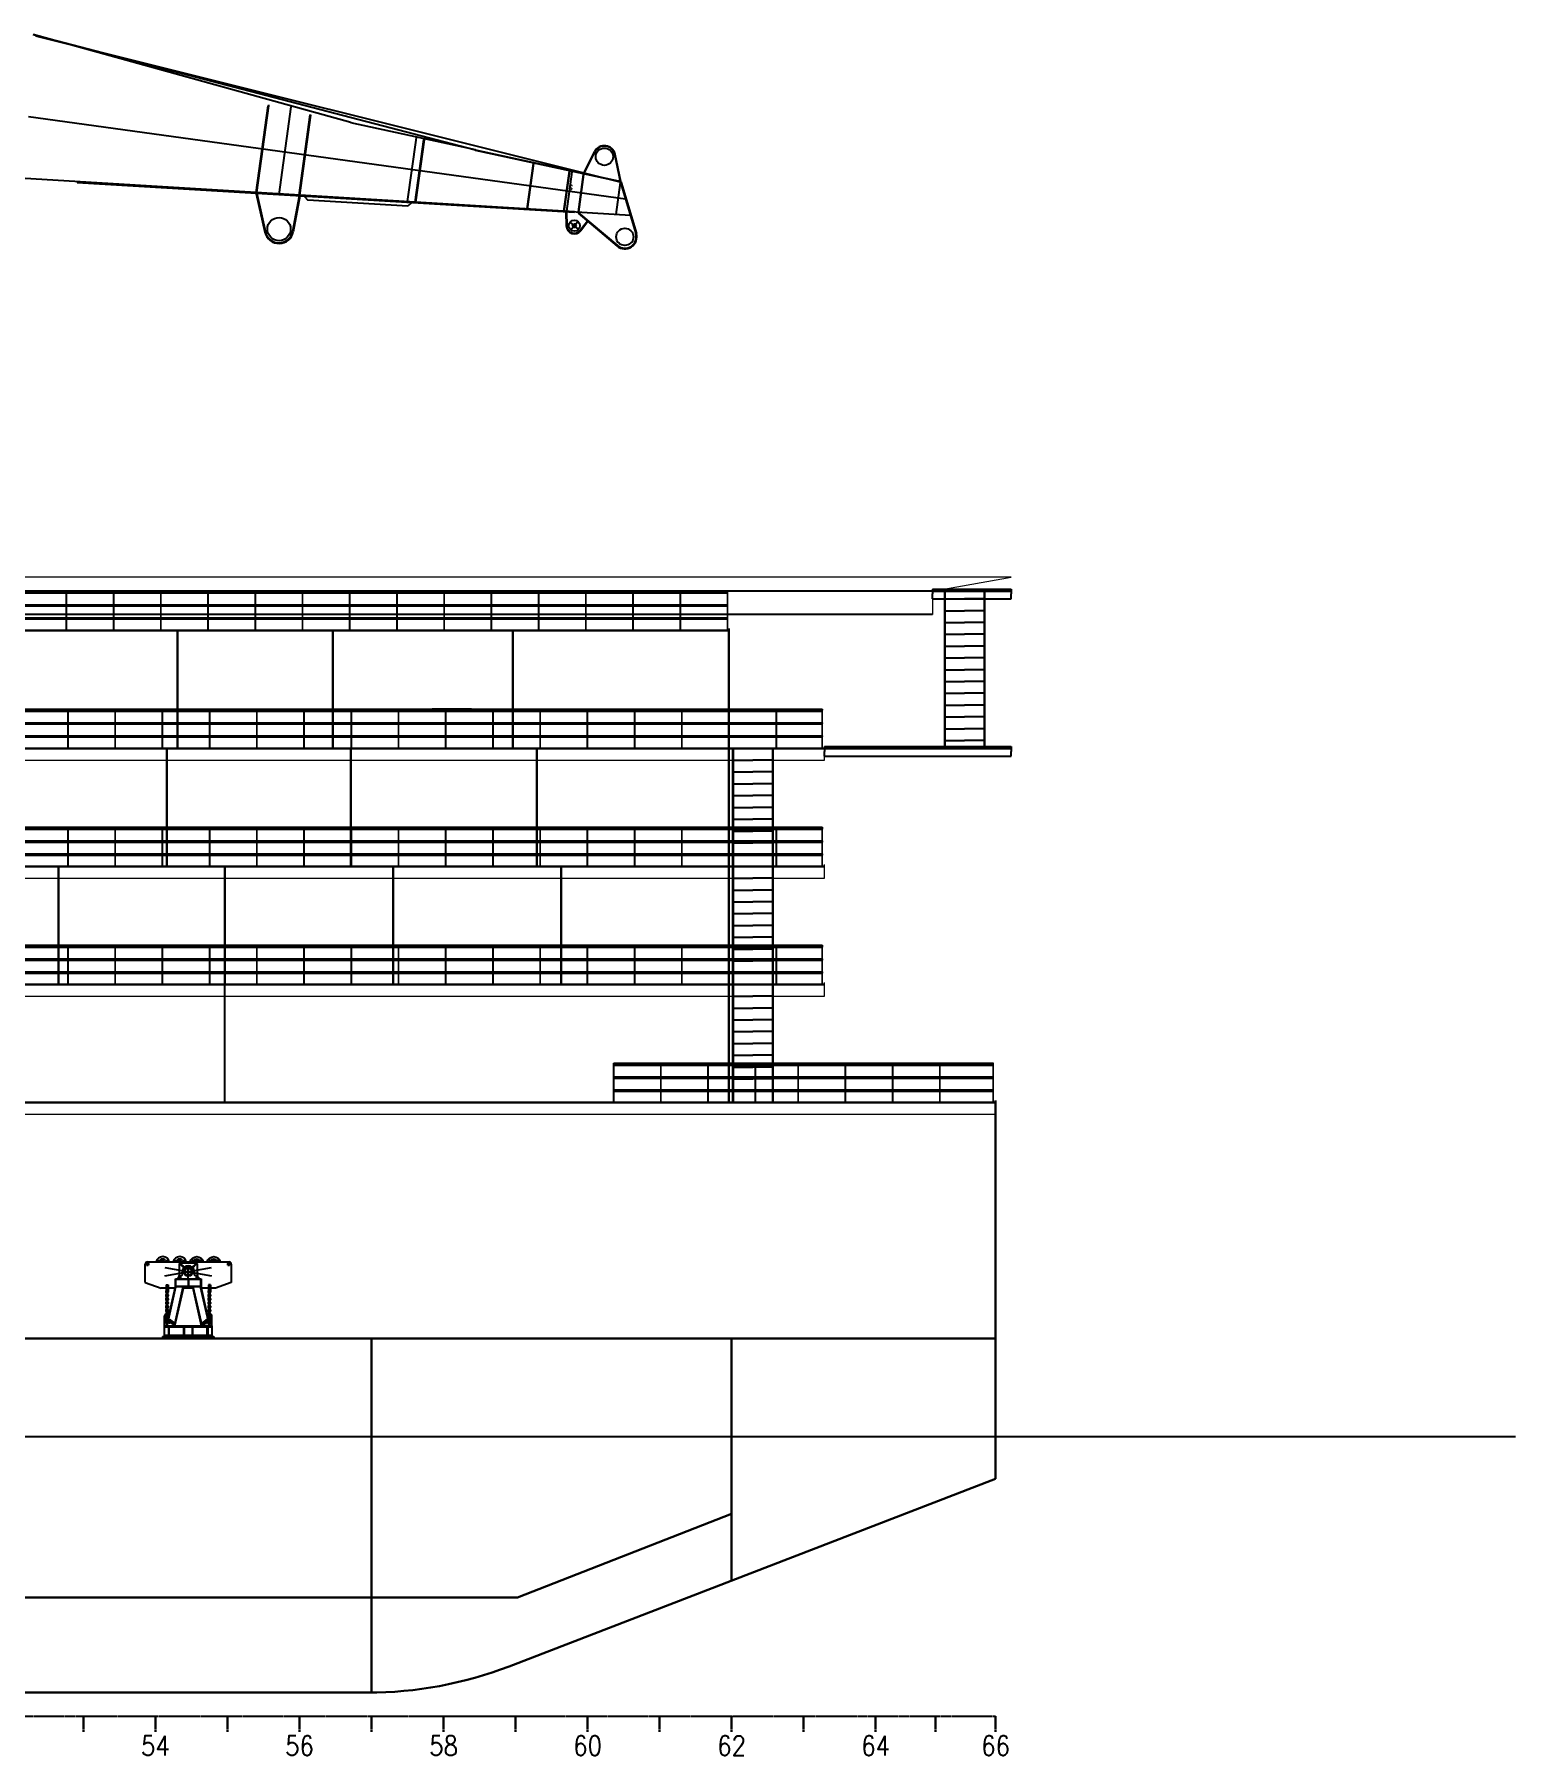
# Model space of a CAD drawing. Extents: x -114252 to 133381, y -28335 to 130380.
# Drawn here: x 95744 to 133381, y -1600 to 42147 of the extents above; entities that cross this region are included whole.
import ezdxf
from ezdxf.enums import TextEntityAlignment as Align

# ---------------------------------------------------------------- set-up
doc = ezdxf.new("R2010")
doc.units = 0
doc.header["$LTSCALE"] = 3.5
doc.header["$MEASUREMENT"] = 0
doc.linetypes.add('SPHANTOM', pattern=[27.5, 15, -2.5, 2.5, -2.5, 2.5, -2.5])
doc.layers.get('0').update_dxf_attribs({"linetype": 'CONTINUOUS'})
for name, color, linetype in [('_REFERENCE', 253, 'CONTINUOUS'), ('Cyan-1', 4, 'CONTINUOUS'), ('piplayeq', 200, 'CONTINUOUS'), ('Seating-1', 42, 'CONTINUOUS'), ('STL-OOF', 2, 'SPHANTOM')]:
    doc.layers.add(name, color=color, linetype=linetype)
doc.styles.add('DIM', font='romans.shx', dxfattribs={"width": 0.8})
doc.styles.add('ROMANS', font='romans')

# ---------------------------------------------------------------- blocks, each defined once
blk = doc.blocks.new('FrNo')
blk.add_line((0, 400), (120168, 400))
at = {"color": 0, "linetype": 'ByBlock', "lineweight": 30}
for p, q in [((96990, 400), (96990, 0)), ((98820, 400), (98820, 0)), ((100650, 400), (100650, 0)), ((102480, 400), (102480, 0)), ((104310, 400), (104310, 0)), ((106140, 400), (106140, 0)), ((107970, 400), (107970, 0)), ((109800, 400), (109800, 0)), ((111630, 400), (111630, 0)), ((113460, 400), (113460, 0)), ((115290, 400), (115290, 0)), ((117120, 400), (117120, 0)), ((118644, 400), (118644, 0)), ((120168, 400), (120168, 0))]:
    blk.add_line(p, q, dxfattribs=at)
at = {"color": 0, "linetype": 'ByBlock', "lineweight": 5, "style": 'ROMANS', "width": 0.85}
for s, p in [('54', (98820, -100)), ('56', (102480, -100)), ('58', (106140, -100)), ('60', (109800, -100)), ('62', (113460, -100)), ('64', (117120, -100)), ('66', (120168, -100))]:
    blk.add_text(s, height=500, dxfattribs=at).set_placement(p, align=Align.TOP_CENTER)
blk = doc.blocks.new('crane boom')
at = {"color": 0, "linetype": 'ByBlock'}
for p, q in [((92484, -3356), (82048, 1750)), ((89524, -2039), (82052, 1764)), ((95955, -4897), (82111, 1707)), ((95976, -5336), (81524, -266)), ((86813, -3300), (87550, -1201)), ((86817, -3315), (87566, -1180)), ((86829, -3304), (87564, -1208)), ((87372, -3465), (88115, -1347)), ((87868, -3582), (88549, -1641)), ((87871, -3598), (88561, -1630)), ((87884, -3586), (88564, -1647)), ((94643, -5388), (81000, -1750)), ((88878, -3880), (82399, -2152)), ((92012, -4701), (82400, -2138)), ((92488, -3344), (89523, -2041)), ((90534, -4292), (91075, -2751)), ((90721, -4342), (91252, -2829)), ((90723, -4356), (91262, -2820)), ((90734, -4346), (91265, -2835)), ((86806, -3332), (86828, -4336)), ((86806, -3332), (86822, -3332)), ((86822, -3332), (86844, -4336)), ((92488, -3344), (92479, -3369)), ((95935, -4878), (92482, -3360)), ((95961, -4878), (92486, -3350)), ((87861, -3609), (87519, -4458)), ((87875, -3614), (87534, -4464)), ((87861, -3609), (87875, -3614)), ((87997, -3645), (88059, -3752)), ((90514, -4407), (88059, -3752)), ((88887, -3853), (88878, -3880)), ((92008, -4712), (88879, -3878)), ((90624, -4343), (90514, -4407)), ((90622, -4343), (90631, -4318)), ((93478, -5077), (93864, -3978)), ((93479, -5088), (93868, -3980)), ((93488, -5080), (93873, -3982)), ((94381, -5318), (94719, -4354)), ((94382, -5329), (94727, -4346)), ((94390, -5321), (94728, -4358)), ((95063, -4481), (95442, -3995)), ((95071, -4487), (95450, -4001)), ((95179, -4349), (95171, -4343)), ((95935, -4867), (95933, -4166)), ((95945, -4867), (95943, -4166)), ((92008, -4712), (92016, -4688)), ((94637, -5407), (92010, -4707)), ((96013, -5764), (92013, -4697)), ((94449, -5337), (94784, -4383)), ((94735, -5413), (95055, -4502)), ((94737, -5424), (95063, -4494)), ((94745, -5415), (95064, -4506)), ((95071, -4487), (95063, -4481)), ((95945, -4617), (95935, -4617)), ((95662, -5670), (95936, -4889)), ((95935, -4867), (95945, -4867)), ((95936, -4889), (96055, -6242)), ((95953, -4893), (96071, -6240)), ((95955, -4897), (95961, -4878)), ((94427, -5351), (94365, -5699)), ((94443, -5356), (94380, -5702)), ((94457, -5822), (94677, -5649)), ((94654, -5846), (94481, -5625)), ((94918, -5687), (94691, -5880)), ((94726, -5444), (94738, -5434)), ((94726, -5444), (95526, -6457)), ((94738, -5434), (95539, -6447)), ((94927, -5699), (94701, -5892))]:
    blk.add_line(p, q, dxfattribs=at)
for centre, radius in [((87194, -4328), 295), ((95663, -4167), 220), ((94567, -5735), 140), ((94567, -5735), 45), ((95767, -6267), 220)]:
    blk.add_circle(centre, radius, dxfattribs=at)
for centre, radius, start, end in [((95663, -4167), 280, 0.188, 142.027), ((95663, -4167), 270, 0.188, 142.027), ((87194, -4328), 366, 181.2705, 338.1123), ((87194, -4328), 350, 181.2705, 338.1123), ((95935, -4867), 40, 90.188, 156.263), ((94567, -5735), 206, 169.7607, 310.4339), ((94567, -5735), 190, 169.7607, 310.4339), ((95767, -6267), 306, 218.3292, 5.0266), ((95767, -6267), 290, 218.3292, 5.0266)]:
    blk.add_arc(centre, radius, start, end, dxfattribs=at)
at = {"color": 0, "linetype": 'ByBlock', "style": 'DIM', "width": 0.7}
blk.add_text('S', height=125, rotation=336.6837, dxfattribs=at).set_placement((94602, -4806))
blk = doc.blocks.new('V4ROLLER')
for p, q in [((-1092, -272), (-1092, 190)), ((-1032, 250), (1032, 250)), ((-763, 284), (-722, 284)), ((-763, 284), (-763, 250)), ((-574, 284), (-533, 284)), ((-533, 284), (-533, 250)), ((-331, 284), (-290, 284)), ((-331, 284), (-331, 250)), ((-225, -100), (-225, 201)), ((-201, 225), (201, 225)), ((-181, 194), (-194, 181)), ((-194, 181), (-113, 99)), ((-99, 113), (-181, 194)), ((-142, 284), (-101, 284)), ((-101, 284), (-101, 250)), ((0, -200), (0, 162)), ((68, 68), (77, 77)), ((99, 113), (181, 194)), ((142, 284), (101, 284)), ((101, 284), (101, 250)), ((194, 181), (113, 99)), ((181, 194), (194, 181)), ((225, 201), (225, -100)), ((331, 284), (290, 284)), ((331, 284), (331, 250)), ((533, 284), (533, 250)), ((574, 284), (533, 284)), ((763, 284), (722, 284)), ((763, 284), (763, 250)), ((1092, 190), (1092, -272)), ((-1092, -272), (-692, -423)), ((-333, -423), (-692, -423)), ((-563, -339), (-563, -519)), ((-563, -339), (-513, -339)), ((-513, -414), (-563, -414)), ((-550, -1375), (-325, -386)), ((-537, -1375), (-312, -386)), ((-513, -339), (-513, -519)), ((-352, -1375), (-127, -386)), ((-339, -1375), (-114, -386)), ((-325, -180), (325, -180)), ((-325, -386), (-325, -180)), ((325, -386), (-325, -386)), ((-313, -386), (-313, -180)), ((-313, -192), (313, -192)), ((313, -374), (-313, -374)), ((-235, -148), (-267, -148)), ((-267, -148), (-267, -180)), ((-267, -180), (-235, -180)), ((-235, -100), (-235, -180)), ((-235, -100), (-190, -100)), ((-235, -180), (-235, -148)), ((-235, -180), (235, -180)), ((-221, -100), (-221, -180)), ((-210, -92), (-210, -190)), ((-199, -100), (-199, -180)), ((-170, 0), (170, 0)), ((-150, 0), (-150, -60)), ((122, -423), (-122, -423)), ((-68, -68), (-77, -77)), ((-6, -192), (-6, -374)), ((6, -192), (6, -374)), ((68, -68), (77, -77)), ((339, -1375), (114, -386)), ((352, -1375), (127, -386)), ((150, 0), (150, -60)), ((190, -100), (235, -100)), ((199, -100), (199, -180)), ((210, -92), (210, -190)), ((221, -100), (221, -180)), ((235, -100), (235, -180)), ((235, -148), (267, -148)), ((235, -180), (235, -148)), ((267, -180), (235, -180)), ((267, -148), (267, -180)), ((537, -1375), (312, -386)), ((313, -180), (313, -386)), ((325, -180), (325, -386)), ((550, -1375), (325, -386)), ((692, -423), (333, -423)), ((514, -339), (514, -519)), ((564, -339), (514, -339)), ((514, -414), (564, -414)), ((564, -339), (564, -519)), ((1092, -272), (692, -423)), ((-566, -496), (-566, -522)), ((-566, -592), (-566, -618)), ((-566, -688), (-566, -714)), ((-566, -784), (-566, -810)), ((-513, -444), (-563, -444)), ((-563, -519), (-513, -519)), ((-549, -496), (-549, -522)), ((-549, -592), (-549, -618)), ((-549, -688), (-549, -714)), ((-549, -784), (-549, -810)), ((-546, -525), (-546, -589)), ((-546, -685), (-546, -621)), ((-546, -717), (-546, -781)), ((-546, -877), (-546, -813)), ((-530, -525), (-530, -589)), ((-530, -685), (-530, -621)), ((-530, -717), (-530, -781)), ((-530, -877), (-530, -813)), ((-528, -496), (-528, -522)), ((-528, -592), (-528, -618)), ((-528, -688), (-528, -714)), ((-528, -784), (-528, -810)), ((-510, -496), (-510, -522)), ((-510, -592), (-510, -618)), ((-510, -688), (-510, -714)), ((-510, -784), (-510, -810)), ((510, -496), (510, -522)), ((510, -592), (510, -618)), ((510, -688), (510, -714)), ((510, -784), (510, -810)), ((514, -444), (564, -444)), ((564, -519), (514, -519)), ((528, -496), (528, -522)), ((528, -592), (528, -618)), ((528, -688), (528, -714)), ((528, -784), (528, -810)), ((530, -525), (530, -589)), ((530, -685), (530, -621)), ((530, -717), (530, -781)), ((530, -877), (530, -813)), ((546, -525), (546, -589)), ((546, -685), (546, -621)), ((546, -717), (546, -781)), ((546, -877), (546, -813)), ((549, -496), (549, -522)), ((549, -592), (549, -618)), ((549, -688), (549, -714)), ((549, -784), (549, -810)), ((566, -496), (566, -522)), ((566, -592), (566, -618)), ((566, -688), (566, -714)), ((566, -784), (566, -810)), ((-600, -1375), (-600, -1125)), ((-566, -880), (-566, -906)), ((-566, -976), (-566, -1002)), ((-566, -1072), (-566, -1098)), ((-566, -1168), (-566, -1194)), ((-566, -1264), (-566, -1290)), ((-550, -1075), (-482, -1075)), ((-549, -880), (-549, -906)), ((-549, -976), (-549, -1002)), ((-549, -1072), (-549, -1098)), ((-549, -1168), (-549, -1194)), ((-549, -1264), (-549, -1290)), ((-546, -909), (-546, -973)), ((-546, -1069), (-546, -1005)), ((-546, -1101), (-546, -1165)), ((-546, -1261), (-546, -1197)), ((-475, -1270), (-539, -1280)), ((-473, -1286), (-536, -1295)), ((-530, -909), (-530, -973)), ((-530, -1069), (-530, -1005)), ((-530, -1101), (-530, -1165)), ((-530, -1261), (-530, -1197)), ((-528, -880), (-528, -906)), ((-528, -976), (-528, -1002)), ((-528, -1072), (-528, -1098)), ((-528, -1168), (-528, -1194)), ((-528, -1264), (-528, -1290)), ((-510, -880), (-510, -906)), ((-510, -976), (-510, -1002)), ((-510, -1072), (-510, -1098)), ((-510, -1168), (-510, -1194)), ((-510, -1264), (-510, -1290)), ((-506, -1253), (-476, -1213)), ((-506, -1253), (-361, -1360)), ((-499, -1248), (-502, -1274)), ((-482, -1250), (-485, -1276)), ((-476, -1213), (-331, -1320)), ((-460, -1252), (-463, -1278)), ((-443, -1254), (-446, -1280)), ((-416, -1257), (-445, -1298)), ((-391, -1275), (-421, -1316)), ((476, -1213), (331, -1320)), ((506, -1253), (361, -1360)), ((391, -1275), (421, -1316)), ((416, -1257), (445, -1298)), ((443, -1254), (446, -1280)), ((460, -1252), (463, -1278)), ((473, -1286), (536, -1295)), ((475, -1270), (539, -1280)), ((506, -1253), (476, -1213)), ((550, -1075), (482, -1075)), ((482, -1250), (485, -1276)), ((499, -1248), (502, -1274)), ((510, -880), (510, -906)), ((510, -976), (510, -1002)), ((510, -1072), (510, -1098)), ((510, -1168), (510, -1194)), ((510, -1264), (510, -1290)), ((528, -880), (528, -906)), ((528, -976), (528, -1002)), ((528, -1072), (528, -1098)), ((528, -1168), (528, -1194)), ((528, -1264), (528, -1290)), ((530, -909), (530, -973)), ((530, -1069), (530, -1005)), ((530, -1101), (530, -1165)), ((530, -1261), (530, -1197)), ((546, -909), (546, -973)), ((546, -1069), (546, -1005)), ((546, -1101), (546, -1165)), ((546, -1261), (546, -1197)), ((549, -880), (549, -906)), ((549, -976), (549, -1002)), ((549, -1072), (549, -1098)), ((549, -1168), (549, -1194)), ((549, -1264), (549, -1290)), ((566, -880), (566, -906)), ((566, -976), (566, -1002)), ((566, -1072), (566, -1098)), ((566, -1168), (566, -1194)), ((566, -1264), (566, -1290)), ((600, -1375), (600, -1125)), ((-600, -1375), (600, -1375)), ((-600, -1650), (-600, -1375)), ((-600, -1375), (600, -1375)), ((-600, -1400), (600, -1400)), ((600, -1625), (-600, -1625)), ((600, -1650), (-600, -1650)), ((-361, -1360), (-331, -1320)), ((550, -1375), (328, -1375)), ((550, -1375), (328, -1375)), ((361, -1360), (331, -1320)), ((600, -1375), (600, -1650))]:
    blk.add_line(p, q)
at = {"ltscale": 0.5}
for p, q in [((-1082, 190), (-982, 190)), ((-1032, 140), (-1032, 240)), ((-591, -104), (591, 104)), ((-591, 104), (591, -104)), ((982, 190), (1082, 190)), ((1032, 140), (1032, 240)), ((-566, -364), (-511, -364)), ((-538, -392), (-538, -336)), ((566, -364), (511, -364)), ((538, -392), (538, -336)), ((-492, -1125), (-608, -1125)), ((-550, -1183), (-550, -1067)), ((-366, -1365), (-366, -1285)), ((366, -1365), (366, -1285)), ((492, -1125), (608, -1125)), ((550, -1183), (550, -1067)), ((-550, -1597), (-550, -1678)), ((-326, -1325), (-406, -1325)), ((0, -1597), (0, -1678)), ((326, -1325), (406, -1325)), ((550, -1597), (550, -1678))]:
    blk.add_line(p, q, dxfattribs=at)
for points in [[(-484, -1400), (-500, -1400), (-500, -1625), (-484, -1625)], [(-116, -1400), (-100, -1400), (-100, -1625), (-116, -1625)], [(116, -1400), (100, -1400), (100, -1625), (116, -1625)], [(484, -1400), (500, -1400), (500, -1625), (484, -1625)]]:
    blk.add_lwpolyline(points, close=True)
for centre, radius in [((-1032, 190), 25), ((0, 0), 115), ((0, 0), 102), ((0, 0), 90), ((-72, 72), 6), ((72, 72), 6), ((1032, 190), 25), ((-538, -364), 9), ((-72, -72), 6), ((72, -72), 6), ((538, -364), 9), ((-538, -494), 9), ((-538, -525), 8), ((-538, -589), 8), ((-538, -621), 8), ((-538, -685), 8), ((-538, -717), 8), ((-538, -781), 8), ((-538, -813), 8), ((-538, -877), 8), ((538, -494), 9), ((538, -525), 8), ((538, -589), 8), ((538, -621), 8), ((538, -685), 8), ((538, -717), 8), ((538, -781), 8), ((538, -813), 8), ((538, -877), 8), ((-550, -1125), 25), ((-538, -909), 8), ((-538, -973), 8), ((-538, -1005), 8), ((-538, -1069), 8), ((-538, -1101), 8), ((-538, -1165), 8), ((-538, -1197), 8), ((-538, -1261), 8), ((-537, -1288), 8), ((-474, -1278), 8), ((-471, -1248), 9), ((471, -1248), 9), ((474, -1278), 8), ((550, -1125), 25), ((537, -1288), 8), ((538, -909), 8), ((538, -973), 8), ((538, -1005), 8), ((538, -1069), 8), ((538, -1101), 8), ((538, -1165), 8), ((538, -1197), 8), ((538, -1261), 8), ((-366, -1325), 9), ((366, -1325), 9)]:
    blk.add_circle(centre, radius)
for centre, radius, start, end in [((-1032, 190), 60, 90, 180), ((-722, 294), 10, 270, 328.6701), ((-574, 294), 10, 211.3299, 270), ((-290, 294), 10, 270, 328.6701), ((-201, 201), 24.3, 90, 180), ((-142, 294), 10, 211.3299, 270), ((0, 0), 150, 0, 180), ((142, 294), 10, 270, 328.6701), ((201, 201), 24.3, 0, 90), ((290, 294), 10, 211.3299, 270), ((574, 294), 10, 270, 328.6701), ((722, 294), 10, 211.3299, 270), ((1032, 190), 60, 0, 90), ((-190, -60), 40, 270, 0), ((190, -60), 40, 180, 270), ((-538, -496), 28, 0, 180), ((-538, -522), 28, 180, 0), ((-538, -592), 28, 0, 180), ((-538, -618), 28, 180, 0), ((-538, -688), 28, 0, 180), ((-538, -714), 28, 180, 0), ((-538, -784), 28, 0, 180), ((-538, -810), 28, 180, 0), ((-538, -880), 28, 0, 180), ((-538, -496), 10.8, 0, 180), ((-538, -522), 10.8, 180, 0), ((-538, -592), 10.8, 0, 180), ((-538, -618), 10.8, 180, 0), ((-538, -688), 10.8, 0, 180), ((-538, -714), 10.8, 180, 0), ((-538, -784), 10.8, 0, 180), ((-538, -810), 10.8, 180, 0), ((-538, -880), 10.8, 0, 180), ((538, -496), 28, 0, 180), ((538, -522), 28, 180, 0), ((538, -592), 28, 0, 180), ((538, -618), 28, 180, 0), ((538, -688), 28, 0, 180), ((538, -714), 28, 180, 0), ((538, -784), 28, 0, 180), ((538, -810), 28, 180, 0), ((538, -880), 28, 0, 180), ((538, -496), 10.8, 0, 180), ((538, -522), 10.8, 180, 0), ((538, -592), 10.8, 0, 180), ((538, -618), 10.8, 180, 0), ((538, -688), 10.8, 0, 180), ((538, -714), 10.8, 180, 0), ((538, -784), 10.8, 0, 180), ((538, -810), 10.8, 180, 0), ((538, -880), 10.8, 0, 180), ((-550, -1125), 50, 90, 180), ((-538, -906), 28, 180, 0), ((-538, -976), 28, 0, 180), ((-538, -1002), 28, 180, 0), ((-538, -1072), 28, 0, 180), ((-538, -1098), 28, 180, 0), ((-538, -1168), 28, 0, 180), ((-538, -1194), 28, 180, 0), ((-538, -1264), 28, 0, 180), ((-538, -1290), 28, 180, 0), ((-538, -906), 10.8, 180, 0), ((-538, -976), 10.8, 0, 180), ((-538, -1002), 10.8, 180, 0), ((-538, -1072), 10.8, 0, 180), ((-538, -1098), 10.8, 180, 0), ((-538, -1168), 10.8, 0, 180), ((-538, -1194), 10.8, 180, 0), ((-538, -1264), 10.8, 0, 180), ((-538, -1290), 10.8, 180, 0), ((-474, -1277), 28, 173.8356, 353.8356), ((-471, -1251), 28, 353.8356, 173.8356), ((-474, -1277), 10.8, 173.8356, 353.8356), ((-471, -1251), 10.8, 353.8356, 173.8356), ((471, -1251), 28, 6.1644, 186.1644), ((474, -1277), 28, 186.1644, 6.1644), ((471, -1251), 10.8, 6.1644, 186.1644), ((474, -1277), 10.8, 186.1644, 6.1644), ((538, -906), 28, 180, 0), ((538, -976), 28, 0, 180), ((538, -1002), 28, 180, 0), ((538, -1072), 28, 0, 180), ((538, -1098), 28, 180, 0), ((538, -1168), 28, 0, 180), ((538, -1194), 28, 180, 0), ((538, -1264), 28, 0, 180), ((538, -1290), 28, 180, 0), ((538, -906), 10.8, 180, 0), ((538, -976), 10.8, 0, 180), ((538, -1002), 10.8, 180, 0), ((538, -1072), 10.8, 0, 180), ((538, -1098), 10.8, 180, 0), ((538, -1168), 10.8, 0, 180), ((538, -1194), 10.8, 180, 0), ((538, -1264), 10.8, 0, 180), ((538, -1290), 10.8, 180, 0), ((550, -1125), 50, 0, 90)]:
    blk.add_arc(centre, radius, start, end)
for centre, major_axis, start_param, end_param in [((-648, 233), (165, 0), 6.399978, 9.307985), ((-648, 256), (75, 0), 0.504141, 2.637451), ((-648, 256), (-38.1, 0), 2.980041, 6.444737), ((-216, 233), (165, 0), 6.399978, 9.307985), ((-216, 256), (75, 0), 0.504141, 2.637451), ((-216, 256), (-38.1, 0), 2.980041, 6.444737)]:
    blk.add_ellipse(centre, major_axis=major_axis, ratio=0.906308, start_param=start_param, end_param=end_param)
at = {"extrusion": (0, 0, -1)}
for centre, major_axis, start_param, end_param in [((216, 233), (165, 0), 3.258386, 6.166392), ((216, 256), (-75, 0), 0.504141, 2.637451), ((216, 256), (38.1, 0), 2.980041, 6.444737), ((648, 233), (165, 0), 3.258386, 6.166392), ((648, 256), (-75, 0), 0.504141, 2.637451), ((648, 256), (38.1, 0), 2.980041, 6.444737)]:
    blk.add_ellipse(centre, major_axis=major_axis, ratio=0.906308, start_param=start_param, end_param=end_param, dxfattribs=at)
blk = doc.blocks.new('s2000_hull')
for p, q in [((82296, 28000), (104242, 28000)), ((118567, 28000), (91439, 28000)), ((82296, 27950), (113353, 27950)), ((82296, 27650), (113353, 27650)), ((82296, 27620), (113353, 27620)), ((82296, 27320), (113353, 27320)), ((82296, 27290), (113353, 27290)), ((118567, 27400), (91439, 27400)), ((105852, 27000), (105842, 27000)), ((106862, 27000), (106852, 27000)), ((82296, 25000), (82296, 24975)), ((82296, 25000), (115759, 25000)), ((82296, 24950), (82296, 24975)), ((82296, 24950), (115759, 24950)), ((106852, 25000), (105852, 25000)), ((115759, 25000), (115759, 24975)), ((115759, 24950), (115759, 24975)), ((82296, 24650), (82296, 24635)), ((82296, 24650), (115759, 24650)), ((82296, 24620), (82296, 24635)), ((82296, 24620), (115759, 24620)), ((115759, 24650), (115759, 24635)), ((115759, 24620), (115759, 24635)), ((82296, 24320), (82296, 24305)), ((82296, 24320), (115759, 24320)), ((82296, 24290), (82296, 24305)), ((82296, 24290), (115759, 24290)), ((115759, 24320), (115759, 24305)), ((115759, 24290), (115759, 24305)), ((113486, 24000), (113491, 24000)), ((113486, 24000), (113486, 21000)), ((113496, 24000), (113491, 24000)), ((113496, 24000), (113496, 21000)), ((113496, 23700), (113996, 23700)), ((113496, 23700), (113496, 23400)), ((114496, 23700), (113996, 23700)), ((114496, 24000), (114501, 24000)), ((114496, 24000), (114496, 21000)), ((114496, 23700), (114496, 23400)), ((114506, 24000), (114501, 24000)), ((114506, 24000), (114506, 21000)), ((115824, 24000), (119791, 24000)), ((113496, 23400), (113496, 23100)), ((113496, 23400), (113996, 23400)), ((114496, 23400), (113996, 23400)), ((114496, 23400), (114496, 23100)), ((113496, 23100), (113496, 22800)), ((113496, 23100), (113996, 23100)), ((113496, 22800), (113496, 22500)), ((113496, 22800), (113996, 22800)), ((114496, 23100), (113996, 23100)), ((114496, 22800), (113996, 22800)), ((114496, 23100), (114496, 22800)), ((114496, 22800), (114496, 22500)), ((113496, 22500), (113496, 22200)), ((113496, 22500), (113996, 22500)), ((114496, 22500), (113996, 22500)), ((114496, 22500), (114496, 22200)), ((72592, 22000), (115759, 22000)), ((72592, 21950), (115759, 21950)), ((113496, 22200), (113496, 21900)), ((113496, 22200), (113996, 22200)), ((113496, 21900), (113496, 21600)), ((113496, 21900), (113996, 21900)), ((114496, 22200), (113996, 22200)), ((114496, 21900), (113996, 21900)), ((114496, 22200), (114496, 21900)), ((114496, 21900), (114496, 21600)), ((115759, 22000), (115759, 21950)), ((72592, 21650), (115759, 21650)), ((72592, 21620), (115759, 21620)), ((113496, 21600), (113496, 21300)), ((113496, 21600), (113996, 21600)), ((114496, 21600), (113996, 21600)), ((114496, 21600), (114496, 21300)), ((115759, 21650), (115759, 21620)), ((72592, 21320), (115759, 21320)), ((72592, 21290), (115759, 21290)), ((113486, 21000), (113491, 21000)), ((113486, 21000), (113486, 18000)), ((113486, 21000), (113491, 21000)), ((113496, 21000), (113491, 21000)), ((113496, 21000), (113491, 21000)), ((113496, 21300), (113996, 21300)), ((113496, 21000), (113496, 18000)), ((114496, 21300), (113996, 21300)), ((114496, 21000), (114501, 21000)), ((114496, 21000), (114496, 18000)), ((114496, 21000), (114501, 21000)), ((114506, 21000), (114501, 21000)), ((114506, 21000), (114501, 21000)), ((114506, 21000), (114506, 18000)), ((115759, 21320), (115759, 21290)), ((113496, 20700), (113996, 20700)), ((113496, 20700), (113496, 20400)), ((114496, 20700), (113996, 20700)), ((114496, 20700), (114496, 20400)), ((113496, 20400), (113496, 20100)), ((113496, 20400), (113996, 20400)), ((114496, 20400), (113996, 20400)), ((114496, 20400), (114496, 20100)), ((113496, 20100), (113496, 19800)), ((113496, 20100), (113996, 20100)), ((113496, 19800), (113496, 19500)), ((113496, 19800), (113996, 19800)), ((114496, 20100), (113996, 20100)), ((114496, 19800), (113996, 19800)), ((114496, 20100), (114496, 19800)), ((114496, 19800), (114496, 19500)), ((113496, 19500), (113496, 19200)), ((113496, 19500), (113996, 19500)), ((114496, 19500), (113996, 19500)), ((114496, 19500), (114496, 19200)), ((72592, 19000), (115759, 19000)), ((72592, 18950), (115759, 18950)), ((113496, 19200), (113496, 18900)), ((113496, 19200), (113996, 19200)), ((113496, 18900), (113496, 18600)), ((113496, 18900), (113996, 18900)), ((114496, 19200), (113996, 19200)), ((114496, 18900), (113996, 18900)), ((114496, 19200), (114496, 18900)), ((114496, 18900), (114496, 18600)), ((115759, 19000), (115759, 18950)), ((72592, 18650), (115759, 18650)), ((72592, 18620), (115759, 18620)), ((113496, 18600), (113496, 18300)), ((113496, 18600), (113996, 18600)), ((114496, 18600), (113996, 18600)), ((114496, 18600), (114496, 18300)), ((115759, 18650), (115759, 18620)), ((72592, 18320), (115759, 18320)), ((72592, 18290), (115759, 18290)), ((100584, 15000), (100584, 18000)), ((113486, 18000), (113491, 18000)), ((113486, 18000), (113486, 15000)), ((113486, 18000), (113491, 18000)), ((113496, 18000), (113491, 18000)), ((113496, 18000), (113491, 18000)), ((113496, 18300), (113996, 18300)), ((113496, 18000), (113496, 15000)), ((114496, 18300), (113996, 18300)), ((114496, 18000), (114501, 18000)), ((114496, 18000), (114496, 15000)), ((114496, 18000), (114501, 18000)), ((114506, 18000), (114501, 18000)), ((114506, 18000), (114501, 18000)), ((114506, 18000), (114506, 15000)), ((115759, 18320), (115759, 18290)), ((113496, 17700), (113996, 17700)), ((113496, 17700), (113496, 17400)), ((114496, 17700), (113996, 17700)), ((114496, 17700), (114496, 17400)), ((113496, 17400), (113496, 17100)), ((113496, 17400), (113996, 17400)), ((113496, 17100), (113496, 16800)), ((113496, 17100), (113996, 17100)), ((114496, 17400), (113996, 17400)), ((114496, 17100), (113996, 17100)), ((114496, 17400), (114496, 17100)), ((114496, 17100), (114496, 16800)), ((113496, 16800), (113496, 16500)), ((113496, 16800), (113996, 16800)), ((114496, 16800), (113996, 16800)), ((114496, 16800), (114496, 16500)), ((113496, 16500), (113496, 16200)), ((113496, 16500), (113996, 16500)), ((113496, 16200), (113496, 15900)), ((113496, 16200), (113996, 16200)), ((114496, 16500), (113996, 16500)), ((114496, 16200), (113996, 16200)), ((114496, 16500), (114496, 16200)), ((114496, 16200), (114496, 15900)), ((110474, 16000), (110474, 15950)), ((110474, 16000), (120103, 16000)), ((110474, 15950), (120103, 15950)), ((113496, 15900), (113496, 15600)), ((113496, 15900), (113996, 15900)), ((114496, 15900), (113996, 15900)), ((114496, 15900), (114496, 15600)), ((110474, 15650), (110474, 15620)), ((110474, 15650), (120103, 15650)), ((110474, 15620), (120103, 15620)), ((110474, 15320), (110474, 15290)), ((110474, 15320), (120103, 15320)), ((113496, 15600), (113496, 15300)), ((113496, 15600), (113996, 15600)), ((114496, 15600), (113996, 15600)), ((114496, 15600), (114496, 15300)), ((110474, 15290), (120103, 15290)), ((113486, 15000), (113491, 15000)), ((113496, 15000), (113491, 15000)), ((113496, 15300), (113996, 15300)), ((114496, 15300), (113996, 15300)), ((114496, 15000), (114501, 15000)), ((114506, 15000), (114501, 15000))]:
    blk.add_line(p, q)
at = {"lineweight": 5}
for p, q in [((96553, 27000), (96553, 28000)), ((96553, 28000), (96561, 28000)), ((96568, 28000), (96561, 28000)), ((96568, 27000), (96568, 28000)), ((97753, 27000), (97753, 28000)), ((97753, 28000), (97761, 28000)), ((97768, 28000), (97761, 28000)), ((97768, 27000), (97768, 28000)), ((98953, 27000), (98953, 28000)), ((98953, 28000), (98961, 28000)), ((98968, 28000), (98961, 28000)), ((98968, 27000), (98968, 28000)), ((100153, 27000), (100153, 28000)), ((100153, 28000), (100161, 28000)), ((100168, 28000), (100161, 28000)), ((100168, 27000), (100168, 28000)), ((101353, 27000), (101353, 28000)), ((101353, 28000), (101361, 28000)), ((101368, 28000), (101361, 28000)), ((101368, 27000), (101368, 28000)), ((102553, 27000), (102553, 28000)), ((102553, 28000), (102561, 28000)), ((102568, 28000), (102561, 28000)), ((102568, 27000), (102568, 28000)), ((103753, 27000), (103753, 28000)), ((103753, 28000), (103761, 28000)), ((103768, 28000), (103761, 28000)), ((103768, 27000), (103768, 28000)), ((104953, 27000), (104953, 28000)), ((104953, 28000), (104961, 28000)), ((104968, 28000), (104961, 28000)), ((104968, 27000), (104968, 28000)), ((106153, 27000), (106153, 28000)), ((106153, 28000), (106161, 28000)), ((106168, 28000), (106161, 28000)), ((106168, 27000), (106168, 28000)), ((107353, 27000), (107353, 28000)), ((107353, 28000), (107361, 28000)), ((107368, 28000), (107361, 28000)), ((107368, 27000), (107368, 28000)), ((108553, 27000), (108553, 28000)), ((108553, 28000), (108561, 28000)), ((108568, 28000), (108561, 28000)), ((108568, 27000), (108568, 28000)), ((109753, 27000), (109753, 28000)), ((109753, 28000), (109761, 28000)), ((109768, 28000), (109761, 28000)), ((109768, 27000), (109768, 28000)), ((110953, 27000), (110953, 28000)), ((110953, 28000), (110961, 28000)), ((110968, 28000), (110961, 28000)), ((110968, 27000), (110968, 28000)), ((112153, 27000), (112153, 28000)), ((112153, 28000), (112161, 28000)), ((112168, 28000), (112161, 28000)), ((112168, 27000), (112168, 28000)), ((113353, 27000), (113353, 28000)), ((113353, 28000), (113361, 28000)), ((113368, 28000), (113361, 28000)), ((113368, 27000), (113368, 28000)), ((118567, 28050), (118567, 27400)), ((118567, 28050), (118567, 27400)), ((96553, 27000), (96561, 27000)), ((96568, 27000), (96561, 27000)), ((97753, 27000), (97761, 27000)), ((97768, 27000), (97761, 27000)), ((98953, 27000), (98961, 27000)), ((98968, 27000), (98961, 27000)), ((100153, 27000), (100161, 27000)), ((100168, 27000), (100161, 27000)), ((101353, 27000), (101361, 27000)), ((101368, 27000), (101361, 27000)), ((102553, 27000), (102561, 27000)), ((102568, 27000), (102561, 27000)), ((103753, 27000), (103761, 27000)), ((103768, 27000), (103761, 27000)), ((104953, 27000), (104961, 27000)), ((104968, 27000), (104961, 27000)), ((106153, 27000), (106161, 27000)), ((106168, 27000), (106161, 27000)), ((107353, 27000), (107361, 27000)), ((107368, 27000), (107361, 27000)), ((108553, 27000), (108561, 27000)), ((108568, 27000), (108561, 27000)), ((109753, 27000), (109761, 27000)), ((109768, 27000), (109761, 27000)), ((110953, 27000), (110961, 27000)), ((110968, 27000), (110961, 27000)), ((112153, 27000), (112161, 27000)), ((112168, 27000), (112161, 27000)), ((113353, 27000), (113361, 27000)), ((113368, 27000), (113361, 27000)), ((96592, 24000), (96592, 25000)), ((96592, 25000), (96599, 25000)), ((96607, 25000), (96599, 25000)), ((96607, 24000), (96607, 25000)), ((97792, 24000), (97792, 25000)), ((97792, 25000), (97799, 25000)), ((97807, 25000), (97799, 25000)), ((97807, 24000), (97807, 25000)), ((98992, 24000), (98992, 25000)), ((98992, 25000), (98999, 25000)), ((99007, 25000), (98999, 25000)), ((99007, 24000), (99007, 25000)), ((100192, 24000), (100192, 25000)), ((100192, 25000), (100199, 25000)), ((100207, 25000), (100199, 25000)), ((100207, 24000), (100207, 25000)), ((101392, 24000), (101392, 25000)), ((101392, 25000), (101399, 25000)), ((101407, 25000), (101399, 25000)), ((101407, 24000), (101407, 25000)), ((102592, 24000), (102592, 25000)), ((102592, 25000), (102599, 25000)), ((102607, 25000), (102599, 25000)), ((102607, 24000), (102607, 25000)), ((103792, 24000), (103792, 25000)), ((103792, 25000), (103799, 25000)), ((103807, 25000), (103799, 25000)), ((103807, 24000), (103807, 25000)), ((104992, 24000), (104992, 25000)), ((104992, 25000), (104999, 25000)), ((105007, 25000), (104999, 25000)), ((105007, 24000), (105007, 25000)), ((106192, 24000), (106192, 25000)), ((106192, 25000), (106199, 25000)), ((106207, 25000), (106199, 25000)), ((106207, 24000), (106207, 25000)), ((107392, 24000), (107392, 25000)), ((107392, 25000), (107399, 25000)), ((107407, 25000), (107399, 25000)), ((107407, 24000), (107407, 25000)), ((108592, 24000), (108592, 25000)), ((108592, 25000), (108599, 25000)), ((108607, 25000), (108599, 25000)), ((108607, 24000), (108607, 25000)), ((109792, 24000), (109792, 25000)), ((109792, 25000), (109799, 25000)), ((109807, 25000), (109799, 25000)), ((109807, 24000), (109807, 25000)), ((110992, 24000), (110992, 25000)), ((110992, 25000), (110999, 25000)), ((111007, 25000), (110999, 25000)), ((111007, 24000), (111007, 25000)), ((112192, 24000), (112192, 25000)), ((112192, 25000), (112199, 25000)), ((112207, 25000), (112199, 25000)), ((112207, 24000), (112207, 25000)), ((113392, 24000), (113392, 25000)), ((113392, 25000), (113399, 25000)), ((113407, 25000), (113399, 25000)), ((113407, 24000), (113407, 25000)), ((114592, 24000), (114592, 25000)), ((114592, 25000), (114599, 25000)), ((114607, 25000), (114599, 25000)), ((114607, 24000), (114607, 25000)), ((115759, 24000), (115759, 25000)), ((115759, 25000), (115767, 25000)), ((115774, 25000), (115767, 25000)), ((115774, 24000), (115774, 25000)), ((96592, 24000), (96599, 24000)), ((96607, 24000), (96599, 24000)), ((97792, 24000), (97799, 24000)), ((97807, 24000), (97799, 24000)), ((98992, 24000), (98999, 24000)), ((99007, 24000), (98999, 24000)), ((100192, 24000), (100199, 24000)), ((100207, 24000), (100199, 24000)), ((101392, 24000), (101399, 24000)), ((101407, 24000), (101399, 24000)), ((102592, 24000), (102599, 24000)), ((102607, 24000), (102599, 24000)), ((103792, 24000), (103799, 24000)), ((103807, 24000), (103799, 24000)), ((104992, 24000), (104999, 24000)), ((105007, 24000), (104999, 24000)), ((106192, 24000), (106199, 24000)), ((106207, 24000), (106199, 24000)), ((107392, 24000), (107399, 24000)), ((107407, 24000), (107399, 24000)), ((108592, 24000), (108599, 24000)), ((108607, 24000), (108599, 24000)), ((109792, 24000), (109799, 24000)), ((109807, 24000), (109799, 24000)), ((110992, 24000), (110999, 24000)), ((111007, 24000), (110999, 24000)), ((112192, 24000), (112199, 24000)), ((112207, 24000), (112199, 24000)), ((113392, 24000), (113399, 24000)), ((113407, 24000), (113399, 24000)), ((114592, 24000), (114599, 24000)), ((114607, 24000), (114599, 24000)), ((115759, 24000), (115767, 24000)), ((115774, 24000), (115767, 24000)), ((96592, 21000), (96592, 22000)), ((96592, 22000), (96599, 22000)), ((96607, 22000), (96599, 22000)), ((96607, 21000), (96607, 22000)), ((97792, 21000), (97792, 22000)), ((97792, 22000), (97799, 22000)), ((97807, 22000), (97799, 22000)), ((97807, 21000), (97807, 22000)), ((98992, 21000), (98992, 22000)), ((98992, 22000), (98999, 22000)), ((99007, 22000), (98999, 22000)), ((99007, 21000), (99007, 22000)), ((100192, 21000), (100192, 22000)), ((100192, 22000), (100199, 22000)), ((100207, 22000), (100199, 22000)), ((100207, 21000), (100207, 22000)), ((101392, 21000), (101392, 22000)), ((101392, 22000), (101399, 22000)), ((101407, 22000), (101399, 22000)), ((101407, 21000), (101407, 22000)), ((102592, 21000), (102592, 22000)), ((102592, 22000), (102599, 22000)), ((102607, 22000), (102599, 22000)), ((102607, 21000), (102607, 22000)), ((103792, 21000), (103792, 22000)), ((103792, 22000), (103799, 22000)), ((103807, 22000), (103799, 22000)), ((103807, 21000), (103807, 22000)), ((104992, 21000), (104992, 22000)), ((104992, 22000), (104999, 22000)), ((105007, 22000), (104999, 22000)), ((105007, 21000), (105007, 22000)), ((106192, 21000), (106192, 22000)), ((106192, 22000), (106199, 22000)), ((106207, 22000), (106199, 22000)), ((106207, 21000), (106207, 22000)), ((107392, 21000), (107392, 22000)), ((107392, 22000), (107399, 22000)), ((107407, 22000), (107399, 22000)), ((107407, 21000), (107407, 22000)), ((108592, 21000), (108592, 22000)), ((108592, 22000), (108599, 22000)), ((108607, 22000), (108599, 22000)), ((108607, 21000), (108607, 22000)), ((109792, 21000), (109792, 22000)), ((109792, 22000), (109799, 22000)), ((109807, 22000), (109799, 22000)), ((109807, 21000), (109807, 22000)), ((110992, 21000), (110992, 22000)), ((110992, 22000), (110999, 22000)), ((111007, 22000), (110999, 22000)), ((111007, 21000), (111007, 22000)), ((112192, 21000), (112192, 22000)), ((112192, 22000), (112199, 22000)), ((112207, 22000), (112199, 22000)), ((112207, 21000), (112207, 22000)), ((113392, 21000), (113392, 22000)), ((113392, 22000), (113399, 22000)), ((113407, 22000), (113399, 22000)), ((113407, 21000), (113407, 22000)), ((114592, 21000), (114592, 22000)), ((114592, 22000), (114599, 22000)), ((114607, 22000), (114599, 22000)), ((114607, 21000), (114607, 22000)), ((115759, 21000), (115759, 22000)), ((115759, 22000), (115767, 22000)), ((115774, 22000), (115767, 22000)), ((115774, 21000), (115774, 22000)), ((96592, 21000), (96599, 21000)), ((96607, 21000), (96599, 21000)), ((97792, 21000), (97799, 21000)), ((97807, 21000), (97799, 21000)), ((98992, 21000), (98999, 21000)), ((99007, 21000), (98999, 21000)), ((100192, 21000), (100199, 21000)), ((100207, 21000), (100199, 21000)), ((101392, 21000), (101399, 21000)), ((101407, 21000), (101399, 21000)), ((102592, 21000), (102599, 21000)), ((102607, 21000), (102599, 21000)), ((103792, 21000), (103799, 21000)), ((103807, 21000), (103799, 21000)), ((104992, 21000), (104999, 21000)), ((105007, 21000), (104999, 21000)), ((106192, 21000), (106199, 21000)), ((106207, 21000), (106199, 21000)), ((107392, 21000), (107399, 21000)), ((107407, 21000), (107399, 21000)), ((108592, 21000), (108599, 21000)), ((108607, 21000), (108599, 21000)), ((109792, 21000), (109799, 21000)), ((109807, 21000), (109799, 21000)), ((110992, 21000), (110999, 21000)), ((111007, 21000), (110999, 21000)), ((112192, 21000), (112199, 21000)), ((112207, 21000), (112199, 21000)), ((113392, 21000), (113399, 21000)), ((113407, 21000), (113399, 21000)), ((114592, 21000), (114599, 21000)), ((114607, 21000), (114599, 21000)), ((115759, 21000), (115767, 21000)), ((115774, 21000), (115767, 21000)), ((115824, 20700), (115824, 21050)), ((72542, 20700), (115824, 20700)), ((96592, 18000), (96592, 19000)), ((96592, 19000), (96599, 19000)), ((96607, 19000), (96599, 19000)), ((96607, 18000), (96607, 19000)), ((97792, 18000), (97792, 19000)), ((97792, 19000), (97799, 19000)), ((97807, 19000), (97799, 19000)), ((97807, 18000), (97807, 19000)), ((98992, 18000), (98992, 19000)), ((98992, 19000), (98999, 19000)), ((99007, 19000), (98999, 19000)), ((99007, 18000), (99007, 19000)), ((100192, 18000), (100192, 19000)), ((100192, 19000), (100199, 19000)), ((100207, 19000), (100199, 19000)), ((100207, 18000), (100207, 19000)), ((101392, 18000), (101392, 19000)), ((101392, 19000), (101399, 19000)), ((101407, 19000), (101399, 19000)), ((101407, 18000), (101407, 19000)), ((102592, 18000), (102592, 19000)), ((102592, 19000), (102599, 19000)), ((102607, 19000), (102599, 19000)), ((102607, 18000), (102607, 19000)), ((103792, 18000), (103792, 19000)), ((103792, 19000), (103799, 19000)), ((103807, 19000), (103799, 19000)), ((103807, 18000), (103807, 19000)), ((104992, 18000), (104992, 19000)), ((104992, 19000), (104999, 19000)), ((105007, 19000), (104999, 19000)), ((105007, 18000), (105007, 19000)), ((106192, 18000), (106192, 19000)), ((106192, 19000), (106199, 19000)), ((106207, 19000), (106199, 19000)), ((106207, 18000), (106207, 19000)), ((107392, 18000), (107392, 19000)), ((107392, 19000), (107399, 19000)), ((107407, 19000), (107399, 19000)), ((107407, 18000), (107407, 19000)), ((108592, 18000), (108592, 19000)), ((108592, 19000), (108599, 19000)), ((108607, 19000), (108599, 19000)), ((108607, 18000), (108607, 19000)), ((109792, 18000), (109792, 19000)), ((109792, 19000), (109799, 19000)), ((109807, 19000), (109799, 19000)), ((109807, 18000), (109807, 19000)), ((110992, 18000), (110992, 19000)), ((110992, 19000), (110999, 19000)), ((111007, 19000), (110999, 19000)), ((111007, 18000), (111007, 19000)), ((112192, 18000), (112192, 19000)), ((112192, 19000), (112199, 19000)), ((112207, 19000), (112199, 19000)), ((112207, 18000), (112207, 19000)), ((113392, 18000), (113392, 19000)), ((113392, 19000), (113399, 19000)), ((113407, 19000), (113399, 19000)), ((113407, 18000), (113407, 19000)), ((114592, 18000), (114592, 19000)), ((114592, 19000), (114599, 19000)), ((114607, 19000), (114599, 19000)), ((114607, 18000), (114607, 19000)), ((115759, 18000), (115759, 19000)), ((115759, 19000), (115767, 19000)), ((115774, 19000), (115767, 19000)), ((115774, 18000), (115774, 19000)), ((96592, 18000), (96599, 18000)), ((96607, 18000), (96599, 18000)), ((97792, 18000), (97799, 18000)), ((97807, 18000), (97799, 18000)), ((98992, 18000), (98999, 18000)), ((99007, 18000), (98999, 18000)), ((100192, 18000), (100199, 18000)), ((100207, 18000), (100199, 18000)), ((101392, 18000), (101399, 18000)), ((101407, 18000), (101399, 18000)), ((102592, 18000), (102599, 18000)), ((102607, 18000), (102599, 18000)), ((103792, 18000), (103799, 18000)), ((103807, 18000), (103799, 18000)), ((104992, 18000), (104999, 18000)), ((105007, 18000), (104999, 18000)), ((106192, 18000), (106199, 18000)), ((106207, 18000), (106199, 18000)), ((107392, 18000), (107399, 18000)), ((107407, 18000), (107399, 18000)), ((108592, 18000), (108599, 18000)), ((108607, 18000), (108599, 18000)), ((109792, 18000), (109799, 18000)), ((109807, 18000), (109799, 18000)), ((110992, 18000), (110999, 18000)), ((111007, 18000), (110999, 18000)), ((112192, 18000), (112199, 18000)), ((112207, 18000), (112199, 18000)), ((113392, 18000), (113399, 18000)), ((113407, 18000), (113399, 18000)), ((114592, 18000), (114599, 18000)), ((114607, 18000), (114599, 18000)), ((115759, 18000), (115767, 18000)), ((115774, 18000), (115767, 18000)), ((115824, 17700), (115824, 18050)), ((72542, 17700), (115824, 17700)), ((110459, 15000), (110459, 16000)), ((110459, 16000), (110466, 16000)), ((110474, 16000), (110466, 16000)), ((110474, 15000), (110474, 16000)), ((111659, 15000), (111659, 16000)), ((111659, 16000), (111666, 16000)), ((111674, 16000), (111666, 16000)), ((111674, 15000), (111674, 16000)), ((112859, 15000), (112859, 16000)), ((112859, 16000), (112866, 16000)), ((112874, 16000), (112866, 16000)), ((112874, 15000), (112874, 16000)), ((114059, 15000), (114059, 16000)), ((114059, 16000), (114066, 16000)), ((114074, 16000), (114066, 16000)), ((114074, 15000), (114074, 16000)), ((115149, 15000), (115149, 16000)), ((115149, 16000), (115157, 16000)), ((115164, 16000), (115157, 16000)), ((115164, 15000), (115164, 16000)), ((116349, 15000), (116349, 16000)), ((116349, 16000), (116357, 16000)), ((116364, 16000), (116357, 16000)), ((116364, 15000), (116364, 16000)), ((117549, 15000), (117549, 16000)), ((117549, 16000), (117557, 16000)), ((117564, 16000), (117557, 16000)), ((117564, 15000), (117564, 16000)), ((118749, 15000), (118749, 16000)), ((118749, 16000), (118757, 16000)), ((118764, 16000), (118757, 16000)), ((118764, 15000), (118764, 16000)), ((120103, 15000), (120103, 16000)), ((120103, 16000), (120110, 16000)), ((120118, 16000), (120110, 16000)), ((120118, 15000), (120118, 16000)), ((110459, 15000), (110466, 15000)), ((110474, 15000), (110466, 15000)), ((111659, 15000), (111666, 15000)), ((111674, 15000), (111666, 15000)), ((112859, 15000), (112866, 15000)), ((112874, 15000), (112866, 15000)), ((114059, 15000), (114066, 15000)), ((114074, 15000), (114066, 15000)), ((115149, 15000), (115157, 15000)), ((115164, 15000), (115157, 15000)), ((116349, 15000), (116357, 15000)), ((116364, 15000), (116357, 15000)), ((117549, 15000), (117557, 15000)), ((117564, 15000), (117557, 15000)), ((118749, 15000), (118757, 15000)), ((118764, 15000), (118757, 15000)), ((120103, 15000), (120110, 15000)), ((120118, 15000), (120110, 15000)), ((72542, 14700), (120168, 14700))]:
    blk.add_line(p, q, dxfattribs=at)
at = {"lineweight": -3}
for p, q in [((118567, 28050), (118567, 27925)), ((118567, 28050), (120567, 28050)), ((118567, 28000), (120567, 28000)), ((118867, 28000), (118872, 28000)), ((118867, 28000), (118867, 24000)), ((118877, 28000), (118872, 28000)), ((118877, 28000), (118877, 24000)), ((119877, 28000), (119882, 28000)), ((119877, 28000), (119877, 27395)), ((119887, 28000), (119882, 28000)), ((119887, 28000), (119887, 27395)), ((120567, 28050), (120567, 27925)), ((118567, 27800), (118567, 27925)), ((118567, 27800), (120567, 27800)), ((118877, 27800), (119377, 27800)), ((118877, 27800), (118877, 27500)), ((119877, 27800), (119377, 27800)), ((119877, 27800), (119877, 27500)), ((120567, 27800), (120567, 27925)), ((118877, 27500), (118877, 27200)), ((118877, 27500), (119377, 27500)), ((118877, 27200), (118877, 26900)), ((118877, 27200), (119377, 27200)), ((119877, 27500), (119377, 27500)), ((119877, 27200), (119377, 27200)), ((119877, 27500), (119877, 27200)), ((119877, 27395), (119877, 27370)), ((119877, 27370), (119877, 27313)), ((119877, 27313), (119877, 27259)), ((119877, 27259), (119877, 24000)), ((119877, 27200), (119877, 26900)), ((119887, 27395), (119887, 27370)), ((119887, 27370), (119887, 27313)), ((119887, 27313), (119887, 27259)), ((119887, 27259), (119887, 24000)), ((118877, 26900), (118877, 26600)), ((118877, 26900), (119377, 26900)), ((119877, 26900), (119377, 26900)), ((119877, 26900), (119877, 26600)), ((118877, 26600), (118877, 26300)), ((118877, 26600), (119377, 26600)), ((118877, 26300), (118877, 26000)), ((118877, 26300), (119377, 26300)), ((119877, 26600), (119377, 26600)), ((119877, 26300), (119377, 26300)), ((119877, 26600), (119877, 26300)), ((119877, 26300), (119877, 26000)), ((118877, 26000), (118877, 25700)), ((118877, 26000), (119377, 26000)), ((119877, 26000), (119377, 26000)), ((119877, 26000), (119877, 25700)), ((118877, 25700), (118877, 25400)), ((118877, 25700), (119377, 25700)), ((118877, 25400), (118877, 25100)), ((118877, 25400), (119377, 25400)), ((119877, 25700), (119377, 25700)), ((119877, 25400), (119377, 25400)), ((119877, 25700), (119877, 25400)), ((119877, 25400), (119877, 25100)), ((118877, 25100), (118877, 24800)), ((118877, 25100), (119377, 25100)), ((119877, 25100), (119377, 25100)), ((119877, 25100), (119877, 24800)), ((118877, 24800), (118877, 24500)), ((118877, 24800), (119377, 24800)), ((118877, 24500), (118877, 24200)), ((118877, 24500), (119377, 24500)), ((119877, 24800), (119377, 24800)), ((119877, 24500), (119377, 24500)), ((119877, 24800), (119877, 24500)), ((119877, 24500), (119877, 24200)), ((118877, 24200), (119377, 24200)), ((119877, 24200), (119377, 24200)), ((115824, 24050), (115824, 23925)), ((115824, 24050), (120567, 24050)), ((115824, 24000), (120567, 24000)), ((115824, 23800), (115824, 23925)), ((115824, 23800), (120567, 23800)), ((118867, 24000), (118872, 24000)), ((118877, 24000), (118872, 24000)), ((119877, 24000), (119882, 24000)), ((119887, 24000), (119882, 24000)), ((120567, 24050), (120567, 23925)), ((120567, 23800), (120567, 23925))]:
    blk.add_line(p, q, dxfattribs=at)
at = {"lineweight": 30}
for p, q in [((72542, 27000), (113386, 27000)), ((99381, 24000), (99381, 27000)), ((103327, 24000), (103327, 27000)), ((107899, 24000), (107899, 27000)), ((113386, 15000), (113386, 27050)), ((71932, 24000), (115824, 24000)), ((99111, 21000), (99111, 24000)), ((103786, 21000), (103786, 24000)), ((108511, 21000), (108511, 24000)), ((72542, 21000), (115824, 21000)), ((96356, 21000), (96356, 18000)), ((100584, 21000), (100584, 18000)), ((104856, 21000), (104856, 18000)), ((109131, 21000), (109131, 18000)), ((72542, 18000), (115824, 18000)), ((76200, 15000), (120168, 15000)), ((120168, 9050), (120168, 15050)), ((0, 9000), (120168, 9000)), ((104310, 9000), (104310, 0)), ((113460, 2846), (113460, 9000)), ((120168, 5430), (120168, 9050)), ((113460, 4546), (108020, 2420)), ((62220, 2420), (108020, 2420))]:
    blk.add_line(p, q, dxfattribs=at)
at = {"lineweight": 5}
for points in [[(118567, 28000), (120567, 28350), (91440, 28350), (91440, 28000)], [(72542, 24050), (72542, 23700), (115824, 23700), (115824, 24050)]]:
    blk.add_lwpolyline(points, dxfattribs=at)
at = {"lineweight": 30}
blk.add_lwpolyline([(0, 0), (104211, 0, 0.092168), (107805, 668), (120168, 5430)], format="xyb", dxfattribs=at)

msp = doc.modelspace()

# ---------------------------------------------------------------- linework, layer by layer
at = {"layer": 'Cyan-1'}
msp.add_line((133381.1, 6500), (-114251.7, 6500), dxfattribs=at)
at = {"layer": 'Seating-1'}
for p, q in [((99002.8, 9050), (99002.8, 9025)), ((99002.8, 9050), (100302.8, 9050)), ((99002.8, 9000), (99002.8, 9025)), ((99002.8, 9000), (100302.8, 9000)), ((100302.8, 9050), (100302.8, 9025)), ((100302.8, 9000), (100302.8, 9025))]:
    msp.add_line(p, q, dxfattribs=at)

# ---------------------------------------------------------------- block references
at = {"layer": '_REFERENCE', "rotation": 11.461067493231}
msp.add_blockref('crane boom', (15644, 24115), dxfattribs=at)
at = {"layer": '_REFERENCE'}
msp.add_blockref('s2000_hull', (0, 0), dxfattribs=at)
at = {"layer": 'piplayeq'}
msp.add_blockref('V4ROLLER', (99652.8, 10700), dxfattribs=at)
at = {"layer": 'STL-OOF'}
msp.add_blockref('FrNo', (0, -1000), dxfattribs=at)

doc.saveas('drawing.dxf')
